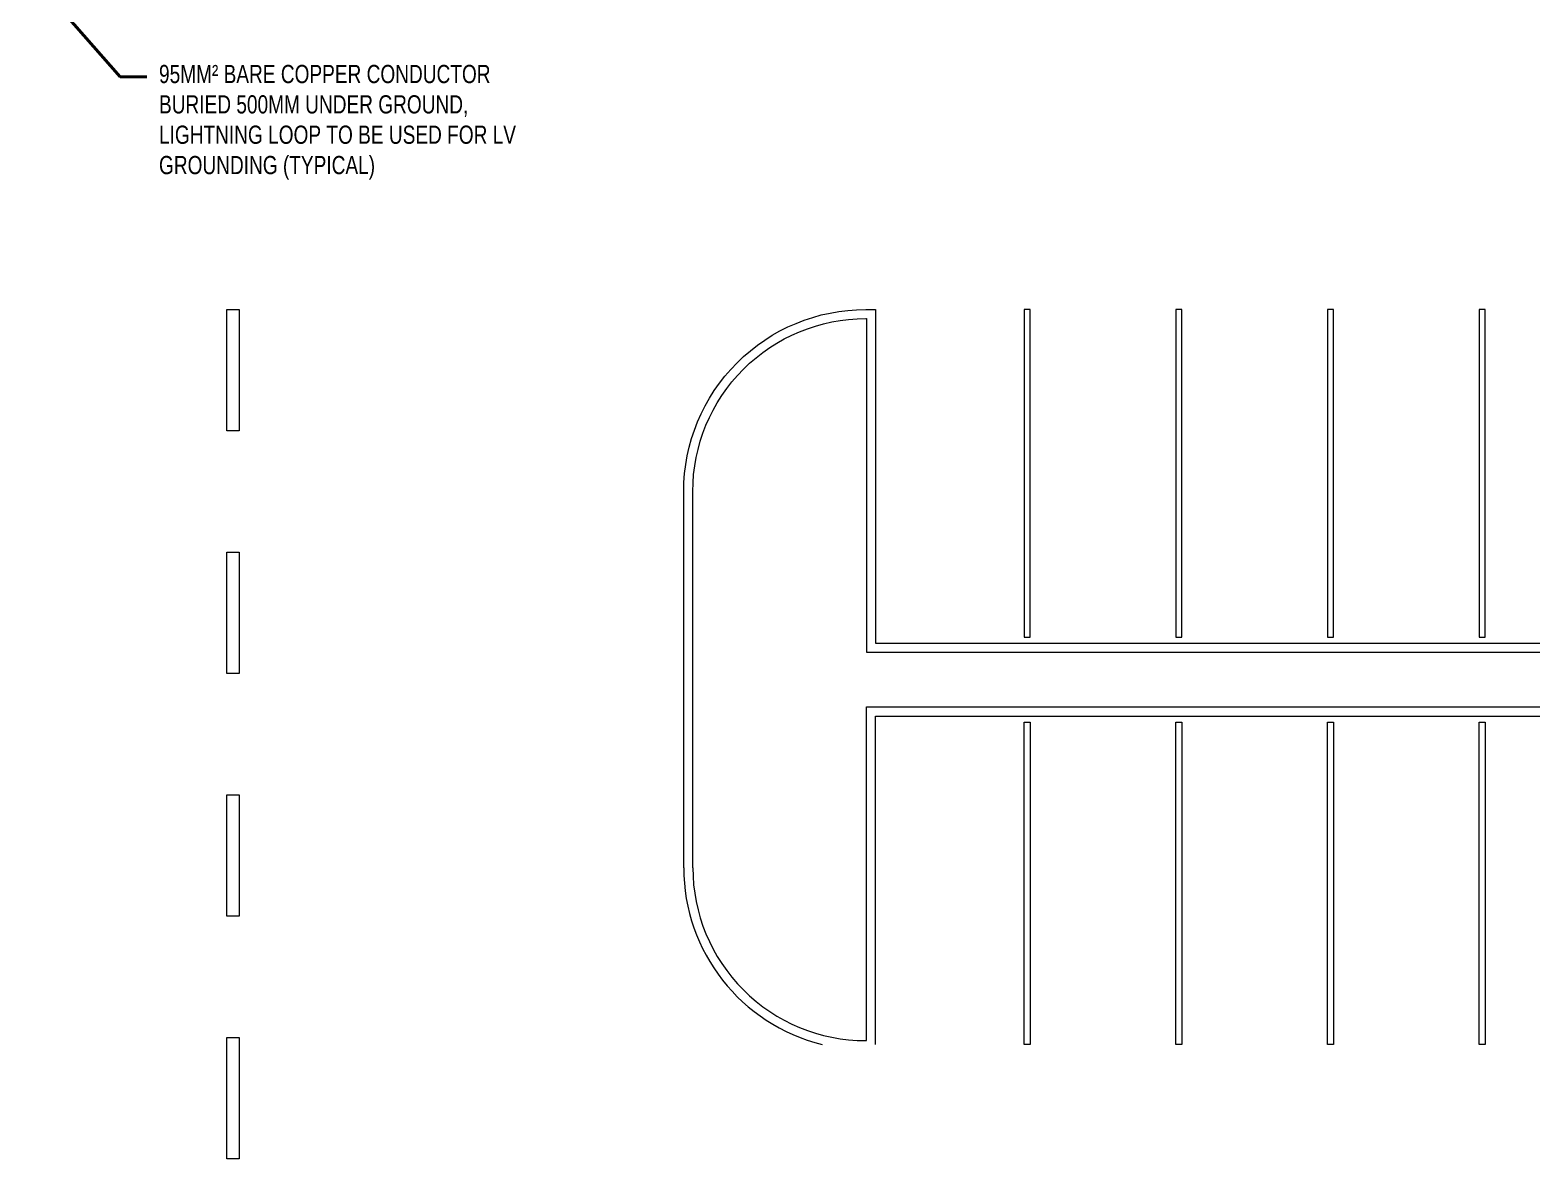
# Model space of a CAD drawing. Header units: metres. Extents: x -18745 to 220762, y -1579758 to -1356048.
# Drawn here: x 163120 to 187880, y -1497238 to -1478632 of the extents above; entities that cross this region are included whole.
import ezdxf
from ezdxf import colors
from ezdxf.entities.mleader import LeaderData, LeaderLine
from ezdxf.math import Vec2, Vec3

# ---------------------------------------------------------------- set-up
doc = ezdxf.new("R2010")
doc.units = ezdxf.units.M
doc.linetypes.add('DASHED2', pattern=[0.375, 0.25, -0.125])
doc.layers.get('0').update_dxf_attribs({"lineweight": 0})
doc.layers.add('E-GRND', color=94, linetype='DASHED2', lineweight=40)
doc.layers.add('Tiles', color=252, linetype='Continuous', lineweight=5)
doc.layers.add('PD-VENT', color=70, linetype='Continuous')
doc.styles.add('ROMANS', font='romans.shx', dxfattribs={"width": 0.85})

# ---------------------------------------------------------------- blocks, each defined once
blk = doc.blocks.new('A$C22ed9212')
at = {"layer": 'Tiles'}
for points, elevation in [([(-359206, -505431), (-359006, -505431), (-359006, -507431), (-359206, -507431)], 2), ([(-345964, -505431), (-346064, -505431), (-346064, -510831), (-345964, -510831)], 0), ([(-343464, -505431), (-343564, -505431), (-343564, -510831), (-343464, -510831)], 0), ([(-340964, -505431), (-341064, -505431), (-341064, -510831), (-340964, -510831)], 0), ([(-338464, -505431), (-338564, -505431), (-338564, -510831), (-338464, -510831)], 0), ([(-359206, -509431), (-359006, -509431), (-359006, -511431), (-359206, -511431)], 2), ([(-345964, -517544), (-346064, -517544), (-346064, -512231), (-345964, -512231)], 0), ([(-343464, -517544), (-343564, -517544), (-343564, -512231), (-343464, -512231)], 0), ([(-340964, -517544), (-341064, -517544), (-341064, -512231), (-340964, -512231)], 0), ([(-338464, -517544), (-338564, -517544), (-338564, -512231), (-338464, -512231)], 0), ([(-359206, -513431), (-359006, -513431), (-359006, -515431), (-359206, -515431)], 2), ([(-359206, -517431), (-359006, -517431), (-359006, -519431), (-359206, -519431)], 2)]:
    blk.add_lwpolyline(points, close=True, dxfattribs=dict(at, elevation=elevation))
at = {"layer": 'Tiles', "elevation": 0}
for points in [[(-351676, -514631), (-351676, -508431, -0.414214), (-348676, -505431), (-348514, -505431), (-348514, -510931), (-310027, -510931)], [(-351526, -514631), (-351526, -508431, -0.414214), (-348676, -505581), (-348664, -505581), (-348664, -511081), (-310027, -511081)], [(-351526, -514631), (-351526, -514631, 0.414214), (-348676, -517481), (-348664, -517481), (-348664, -511981), (-310027, -511981)], [(-351676, -514631), (-351676, -514631, 0.345292), (-349392, -517544, 0.345292)]]:
    blk.add_lwpolyline(points, format="xyb", dxfattribs=at)
at = {"layer": 'Tiles'}
for points, elevation in [([(-348514, -517544), (-348514, -512131), (-310027, -512131)], 0), ([(-359206, -517544), (-359206, -517431), (-359006, -517431), (-359006, -517544)], 2)]:
    blk.add_lwpolyline(points, dxfattribs=dict(at, elevation=elevation))
blk = doc.blocks.new('_Origin')
at = {"color": 0, "linetype": 'ByBlock', "lineweight": -2}
blk.add_line((0, 0), (-1, 0), dxfattribs=at)
blk.add_circle((0, 0), 0.5, dxfattribs=at)

msp = doc.modelspace()

# ---------------------------------------------------------------- block references
at = {"layer": 'PD-VENT'}
msp.add_blockref('A$C22ed9212', (525571.7, -977806.6, 2.4), dxfattribs=at)

# ---------------------------------------------------------------- leaders
at = {"layer": 'E-GRND', "linetype": 'ByBlock', "ltscale": 400}
ml = msp.add_multileader_mtext('Standard', dxfattribs=at)
ml.set_content('{\\fArial|b0|i0|c0|p34;\\W0.75;\\C256;95MM² BARE COPPER CONDUCTOR BURIED 500MM UNDER GROUND, LIGHTNING LOOP TO BE USED FOR LV GROUNDING (TYPICAL)}', color=140, style='ROMANS')
ml.set_leader_properties(color=181, lineweight=-1)
ml.set_arrow_properties(name='ORIGIN')
ml.build(insert=Vec2(0, 0))
ml.multileader.update_dxf_attribs({"dogleg_length": 319.7, "arrow_head_size": 200})
ctx = ml.context
ctx.base_point, ctx.char_height, ctx.arrow_head_size, ctx.landing_gap_size, ctx.plane_origin, ctx.plane_x_axis, ctx.plane_y_axis = Vec3(165045.6, -1479401.2, 0), 300, 200, 200, Vec3(163434.1, -1479212.9, 0), Vec3(1, 0.0000626), Vec3(-0.0000626, 1)
notes = []
notes.append((ctx, [(1, (1, 1, 0), (164603.6, -1479401.2, 0), (1, 0.0000626), 442, [(0, [(163219.5, -1477822.7, 0)], 0, [])])]))
ctx.mtext.insert, ctx.mtext.text_direction, ctx.mtext.rotation, ctx.mtext.width, ctx.mtext.defined_height, ctx.mtext.flow_direction = Vec3(165245.6, -1479207.1, 0), Vec3(1, 0.0000626), 0.0000626, 6548.623, 1062.8, 5
for ctx, leaders in notes:
    for number, flags, end, landing, length, lines in leaders:
        leader = LeaderData()
        leader.index, (leader.has_last_leader_line, leader.has_dogleg_vector, leader.attachment_direction) = number, flags
        leader.last_leader_point, leader.dogleg_vector, leader.dogleg_length = Vec3(end), Vec3(landing), length
        for number, points, colour, breaks in lines:
            line = LeaderLine()
            line.index, line.vertices, line.color, line.breaks = number, Vec3.list(points), colors.encode_raw_color(colour), breaks
            leader.lines.append(line)
        ctx.leaders.append(leader)

doc.saveas('drawing.dxf')
